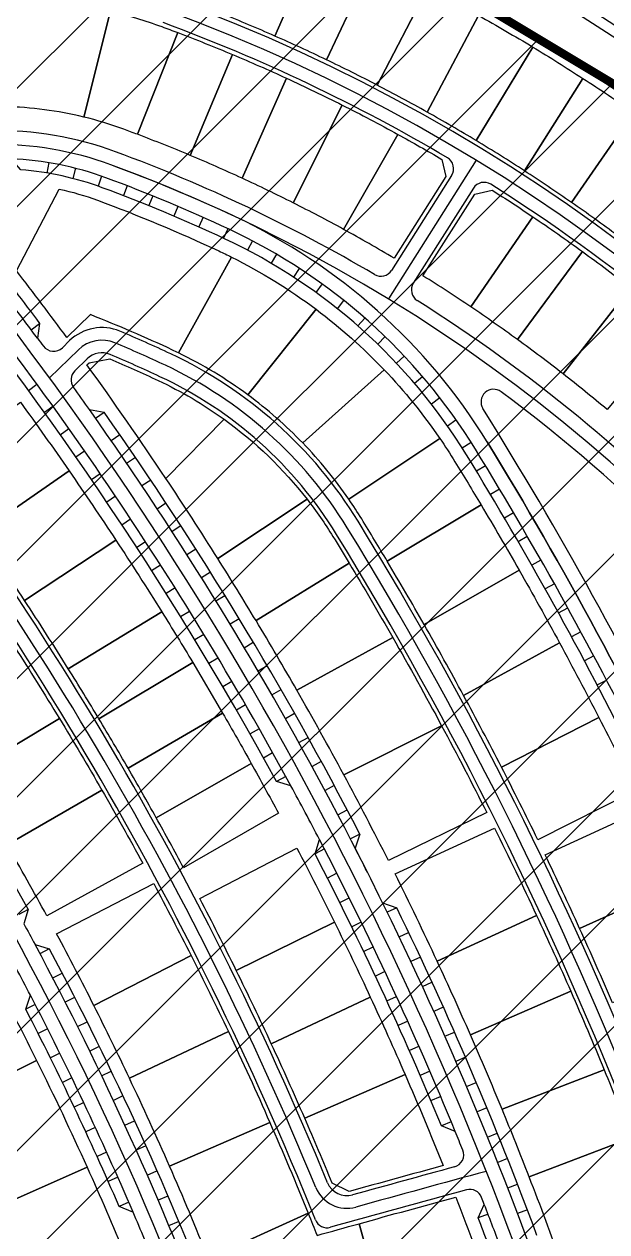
# Paper-space layout 'Layout1' of a CAD drawing. Extents: x 51 to 892, y -832 to -238.
# Drawn here: x 820.18 to 831.25, y -290.56 to -267.59 of the extents above; entities that cross this region are included whole.
import ezdxf

# ---------------------------------------------------------------- set-up
doc = ezdxf.new("R2010")
doc.units = 0
doc.header["$LTSCALE"] = 10
doc.header["$MEASUREMENT"] = 0
doc.linetypes.add('X-Base 100915$0$PHANTOMX2', pattern=[5, 2.5, -0.5, 0.5, -0.5, 0.5, -0.5])
for name, color, linetype in [('L-ANNO-KPLN', 254, 'Continuous'), ('L-ANNO-KPLN-HTCH', 135, 'Continuous'), ('L-ANNO-KPLN-SHET', 139, 'X-Base 100915$0$PHANTOMX2')]:
    doc.layers.add(name, color=color, linetype=linetype)

# ---------------------------------------------------------------- blocks, each defined once
blk = doc.blocks.new('masterplan')
at = {"layer": 'L-ANNO-KPLN'}
for p, q in [((408012.9703175499, 2905923.762294605), (408012.9374939568, 2905923.565006461)), ((408013.4789090301, 2905923.654757929), (408013.4290643032, 2905923.461068736)), ((408021.094178465, 2905923.806547952), (408019.4260975383, 2905921.169448828)), ((408013.9762308381, 2905923.503428983), (408013.9097421416, 2905923.314804347)), ((408020.6289696627, 2905923.520045083), (408019.48657604, 2905921.714014468)), ((408014.4632095712, 2905923.32111304), (408014.3912832076, 2905923.134494182)), ((408021.0423892289, 2905923.275719327), (408019.9005351306, 2905921.470541656)), ((408014.9467722697, 2905923.129905468), (408014.8716195737, 2905922.944562347)), ((408015.42694546, 2905922.930338621), (408015.3485890464, 2905922.746327011)), ((408015.9035846493, 2905922.722472552), (408015.822048097, 2905922.539847826)), ((408016.3765464083, 2905922.506369813), (408016.291854253, 2905922.325186925)), ((408016.8425318783, 2905922.275703368), (408016.7495757265, 2905922.098618208)), ((408017.2970348888, 2905922.023164122), (408017.1957666848, 2905921.850697456)), ((408017.6296692961, 2905921.58184881), (408017.7390206336, 2905921.749307118)), ((408018.1674899964, 2905921.454751415), (408018.0503027159, 2905921.292680007)), ((408018.4567160949, 2905920.983844717), (408018.5814744146, 2905921.14016286)), ((408012.6379796183, 2905920.584717394), (408012.7980063373, 2905920.704681761)), ((408018.9800380691, 2905920.806252587), (408018.8479907287, 2905920.65604107)), ((408019.2232421341, 2905920.31001007), (408019.36228, 2905920.453775405)), ((408013.5354281232, 2905920.205529285), (408012.9846952693, 2905919.671321749)), ((408013.3683267573, 2905920.377799809), (408013.230120351, 2905920.243740431)), ((408013.7025294891, 2905920.03325876), (408013.4674915569, 2905919.805273389)), ((408019.7273361427, 2905920.083528096), (408019.5816220489, 2905919.946533925)), ((408012.5850276108, 2905919.431906005), (408012.7466164101, 2905919.549757861)), ((408019.9223203489, 2905919.566434282), (408020.0743812814, 2905919.69634761)), ((408020.4026309146, 2905919.293109175), (408020.2445668798, 2905919.170570361)), ((408013.0514218741, 2905919.128459497), (408012.8889365881, 2905919.011846754)), ((408013.7448705023, 2905919.065187916), (408014.0237555406, 2905919.016814767)), ((408013.8601618643, 2905918.901762131), (408014.0237555406, 2905919.016814767)), ((408020.5476331976, 2905918.75983702), (408020.7113430281, 2905918.874724318)), ((408013.189624493, 2905918.589475797), (408013.3529967639, 2905918.704842608)), ((408014.3221440659, 2905918.589095679), (408014.1576820724, 2905918.475287715)), ((408020.9998197731, 2905918.442138807), (408020.8308342157, 2905918.335162728)), ((408013.6513234444, 2905918.278931967), (408013.4870737421, 2905918.164817835)), ((408014.4519575988, 2905918.046567972), (408014.6172784398, 2905918.159124712)), ((408021.2719396115, 2905917.999031434), (408021.1009657027, 2905917.895262834)), ((408013.7812669415, 2905917.737897699), (408013.9463844703, 2905917.85075248)), ((408014.9091416686, 2905917.726926624), (408014.7429714992, 2905917.615627591)), ((408021.540178953, 2905917.553558034), (408021.3684824166, 2905917.450989523)), ((408014.2381625873, 2905917.420329186), (408014.0721868874, 2905917.308740355)), ((408015.0307070172, 2905917.182491384), (408015.1977169471, 2905917.292526302)), ((408021.805291506, 2905917.106216745), (408021.6328807656, 2905917.004853357)), ((408014.3598165677, 2905916.877370899), (408014.5266407328, 2905916.987687253)), ((408015.4829876591, 2905916.855948758), (408015.315147585, 2905916.74718429)), ((408014.8118020375, 2905916.552851982), (408014.6441391628, 2905916.443814555)), ((408021.8941477783, 2905916.556876221), (408022.0672642643, 2905916.657029515)), ((408015.5962768248, 2905916.309731374), (408015.7649373787, 2905916.41721913)), ((408014.9251380462, 2905916.008096678), (408015.0936298261, 2905916.115848802)), ((408022.3260843753, 2905916.206018378), (408022.1522706368, 2905916.107080094)), ((408016.0435498715, 2905915.97636268), (408015.8740785491, 2905915.870157826)), ((408015.372107618, 2905915.676703266), (408015.2027967857, 2905915.570242747)), ((408022.5817391413, 2905915.753205465), (408022.4072366776, 2905915.655487041)), ((408016.1485367625, 2905915.428488955), (408016.3188090953, 2905915.533404791)), ((408015.4770991447, 2905915.130278366), (408015.6472191286, 2905915.235441055)), ((408022.6590333921, 2905915.202119221), (408022.8342160197, 2905915.298612987)), ((408016.5906992005, 2905915.08837097), (408016.4196356614, 2905914.984750192)), ((408015.91894827, 2905914.792087972), (408015.7480290829, 2905914.688229262)), ((408023.0835026242, 2905914.842263249), (408022.9076484269, 2905914.746998873)), ((408016.6873596364, 2905914.538967088), (408016.8592045319, 2905914.641286842)), ((408016.0155707567, 2905914.244121287), (408016.1872791525, 2905914.346669944)), ((408023.3295867245, 2905914.384178639), (408023.1530695853, 2905914.290148327)), ((408017.1243096291, 2905914.192178148), (408016.9516932719, 2905914.091165311)), ((408016.4521960845, 2905913.899213016), (408016.2797085214, 2905913.797980411)), ((408023.3952848265, 2905913.831589996), (408023.5724562479, 2905913.92438163)), ((408017.2126213476, 2905913.641370644), (408017.3859992273, 2905913.741070749)), ((408016.7136835748, 2905913.449743357), (408016.5404269309, 2905913.349832721)), ((408017.6442582587, 2905913.28799062), (408017.4701288395, 2905913.189608988)), ((408016.9717263321, 2905912.998287249), (408016.7977107388, 2905912.899704424)), ((408017.7242009204, 2905912.735906354), (408017.8990718529, 2905912.832963848)), ((408017.0515449003, 2905912.447621844), (408017.2263092668, 2905912.544871091)), ((408018.1504253376, 2905912.376016633), (408017.974822961, 2905912.280288866)), ((408017.4774174916, 2905912.0895214), (408017.3019145714, 2905911.993611416)), ((408018.3983042402, 2905911.917175287), (408018.2219805305, 2905911.822782759)), ((408018.4656593977, 2905911.363414375), (408018.6426942878, 2905911.456466229)), ((408018.8835814086, 2905910.993915988), (408018.7058455317, 2905910.902210164)), ((408018.8835814086, 2905910.993915988), (408018.7972918625, 2905910.724340718)), ((408018.2097480868, 2905910.71213795), (408018.032091253, 2905910.620279094)), ((408018.4468126756, 2905910.249321504), (408018.2684585932, 2905910.158823872)), ((408018.5012902813, 2905909.695574646), (408018.6803311829, 2905909.78470576)), ((408019.3174116713, 2905909.687497791), (408019.5850875216, 2905909.595485013)), ((408012.5773322636, 2905909.561646473), (408012.4020317015, 2905909.465367125)), ((408019.5850875216, 2905909.595485013), (408019.4053102463, 2905909.507848655)), ((408018.9102899532, 2905909.318317889), (408018.7305727024, 2905909.230558504)), ((408019.631389172, 2905909.039567733), (408019.8118262622, 2905909.125837406)), ((408012.980946727, 2905908.814786507), (408012.8043543505, 2905908.72089757)), ((408018.9562924482, 2905908.763802639), (408019.1366755391, 2905908.850185163)), ((408020.0349947577, 2905908.654482812), (408019.8539082424, 2905908.569584791)), ((408013.0465462398, 2905908.260743771), (408013.2239162655, 2905908.353155203)), ((408019.3594747023, 2905908.380334958), (408019.1784363197, 2905908.295334346)), ((408020.0728546449, 2905908.09792689), (408020.2545801585, 2905908.18144837)), ((408012.536163023, 2905907.663266086), (408012.6221223329, 2905907.932488564)), ((408013.4630235401, 2905907.889511624), (408013.2848882239, 2905907.798584136)), ((408019.3969913262, 2905907.82518102), (408019.5786744138, 2905907.90879475)), ((408012.7140486338, 2905907.754866856), (408012.536163023, 2905907.663266086)), ((408020.4705698206, 2905907.706761319), (408020.2882157722, 2905907.624621188)), ((408013.5193636919, 2905907.334450874), (408013.6982518835, 2905907.423888081)), ((408019.7942618558, 2905907.435592111), (408019.6119446876, 2905907.353370154)), ((408012.9501602943, 2905907.291563838), (408012.7715131922, 2905907.201465943)), ((408020.4999792245, 2905907.149694938), (408020.6829513077, 2905907.230448989)), ((408013.929584902, 2905906.956317026), (408013.7499563025, 2905906.868376334)), ((408019.8232838335, 2905906.879929338), (408020.0062244211, 2905906.960754714)), ((408013.1823624191, 2905906.826289107), (408013.0029668736, 2905906.737700589)), ((408020.8917123908, 2905906.752538808), (408020.7081328082, 2905906.673175486)), ((408013.9766499845, 2905906.400392996), (408014.1570064729, 2905906.486831045)), ((408020.2145497148, 2905906.484310327), (408020.0309964058, 2905906.404886258)), ((408013.4106385444, 2905906.359075652), (408013.2305076597, 2905906.272002896)), ((408020.912664538, 2905906.19509027), (408021.0968410495, 2905906.273058293)), ((408014.3805007464, 2905906.015462859), (408014.1994289388, 2905905.930533478)), ((408020.2350702579, 2905905.928268692), (408020.4192255547, 2905906.00628681)), ((408013.6349724848, 2905905.889956599), (408013.4541194206, 2905905.804405876)), ((408021.2983254727, 2905905.792035052), (408021.113562637, 2905905.715466817)), ((408014.418277639, 2905905.458830525), (408014.6000521462, 2905905.542245319)), ((408020.6202399717, 2905905.526712116), (408020.4354934561, 2905905.450104513)), ((408013.8553483342, 2905905.418965211), (408013.6737863049, 2905905.334942672)), ((408021.3108155377, 2905905.234332745), (408021.496154059, 2905905.309496782)), ((408014.8156453709, 2905905.067211406), (408014.6331808327, 2905904.985317012)), ((408014.0717504672, 2905904.946134883), (408013.8894927405, 2905904.863646563)), ((408021.6903154172, 2905904.825471269), (408021.5044118823, 2905904.751715756)), ((408014.8441235425, 2905904.51002594), (408015.027265395, 2905904.590394226)), ((408014.2841635402, 2905904.47149914), (408014.1012234362, 2905904.390550954)), ((408021.6943405234, 2905904.267643639), (408021.880798368, 2905904.339986381)), ((408014.5687398303, 2905903.80830631), (408014.3069669182, 2905903.914826005)), ((408014.4925724925, 2905903.995091635), (408014.3089633822, 2905903.915689381)), ((408015.2348974698, 2905904.111827012), (408015.0510910669, 2905904.032990435)), ((408021.321430472, 2905903.766831745), (408021.1346216312, 2905903.69540026)), ((408022.0675919433, 2905903.853070072), (408021.8805905253, 2905903.782144269)), ((408015.2540689815, 2905903.554243742), (408015.4385271245, 2905903.631543115))]:
    blk.add_line(p, q, dxfattribs=at)
at = {"layer": 'L-ANNO-KPLN', "flags": 128}
for points in [[(407987.0889583607, 2905922.587128629, 0.4917010053788284), (407986.9607872259, 2905921.645488641), (407988.729616443, 2905919.852765416, 0.4048027847091977), (407989.5641404847, 2905919.83371221, -0.0013640750097035), (407990.049060553, 2905920.279810639), (407995.6425113128, 2905925.397358432, -0.0852654705821274), (407999.8477465976, 2905928.097986049, -0.0331588052841534), (408003.847471256, 2905929.487970832), (408004.830487623, 2905929.724915596, -0.0549308624121284), (408011.7720601945, 2905930.609680163, -0.0928711689881435), (408016.3995481979, 2905929.823973209, -0.2358157968075135), (408038.8814598504, 2905905.894963889)], [(408039.1424196906, 2905905.689420495, 0.2377585232711487), (408016.4659971184, 2905930.004107994, 0.0928711689881435), (408011.76879178, 2905930.801652342, 0.1000865253533084), (407999.3283213346, 2905928.064981677), (407999.3283213372, 2905928.064981659, -0.0100318492628843), (407998.1437260185, 2905927.569749299), (407994.2256212276, 2905926.023336895, 0.0364223624555783), (407987.0889583633, 2905922.587128631)], [(407989.6498077281, 2905918.613482691), (407996.1987304164, 2905924.789414102, -0.0852654705819975), (408000.1692018884, 2905927.339274973, -0.0330546858997407), (408004.0533151864, 2905928.689988061), (408005.0235734135, 2905928.923857622, -0.0549308624120991), (408011.7860871383, 2905929.785799562, -0.0928711689882817), (408016.1143715858, 2905929.050894753, -0.235974762197125), (408038.0983193083, 2905905.637775721), (408038.8270733628, 2905903.602639511, -0.0483307189193957), (408039.5359453605, 2905900.794560376, -0.029546859249043), (408039.9276951875, 2905896.530306493)]]:
    blk.add_lwpolyline(points, format="xyb", dxfattribs=at)
at = {"layer": 'L-ANNO-KPLN'}
for points in [[(408018.1047320152, 2905928.073514673), (408017.2658888842, 2905926.170199018, 0.00803884445255863), (408016.2708176237, 2905926.589832728), (408017.042466998, 2905928.521434085, -0.008084106486468654)], [(408019.1392769192, 2905927.597771858), (408018.2471177189, 2905925.718801707, 0.008046972524994481), (408017.2658888842, 2905926.170199018), (408018.1047320152, 2905928.073514673, -0.008001187968606167)], [(408020.1725055509, 2905927.081858495), (408019.2133862248, 2905925.236213204, 0.008041404686273299), (408018.2471177189, 2905925.718801707), (408019.1392769192, 2905927.597771858, -0.008103567026502707)], [(408014.145935182, 2905926.646382565), (408013.6380182179, 2905924.629282683, 0.05493467381473929), (408012.1261579127, 2905924.825964432), (408012.1861298885, 2905926.905330633, -0.05485855469786142)], [(408021.1418532112, 2905926.559010205), (408020.1633840798, 2905924.723002122, 0.008035905734636348), (408019.2133862248, 2905925.236213204), (408020.1725055509, 2905927.081858495, -0.007727980194652961)], [(408015.1176377977, 2905926.348872962, -0.002534522108587077), (408015.4226484067, 2905926.234599493), (408014.655827712, 2905924.300907484, 0.002231945915168426), (408014.3984803852, 2905924.39715148), (408014.3977738925, 2905924.397411111, 0.02855599502198425), (408013.6380182179, 2905924.629282683), (408014.145935182, 2905926.646382565, -0.02815114894271638)], [(408022.1705207123, 2905925.960879523), (408021.0951623144, 2905924.180395504, 0.00803628127968249), (408020.1633840798, 2905924.723002122), (408021.1418532112, 2905926.559010205, -0.008335116901066121)], [(408016.4655402601, 2905925.81778201), (408015.6588368695, 2905923.900563052, 0.008741436420869978), (408014.655827712, 2905924.300907484), (408015.4226484067, 2905926.234599493, -0.008525451882965355)], [(408023.1227961211, 2905925.365062506), (408022.0105886844, 2905923.607316492, 0.008034156995975166), (408021.0951623144, 2905924.180395504), (408022.1705207123, 2905925.960879523, -0.007883660864402838)], [(408017.4904798535, 2905925.36717285), (408016.6473298015, 2905923.465491276, 0.008754596587620955), (408015.6588368695, 2905923.900563052), (408016.4655402601, 2905925.81778201, -0.008492534620966323)], [(408018.5475008141, 2905924.858047014), (408017.6191451972, 2905922.996691793, 0.008730924541239738), (408016.6473298015, 2905923.465491276), (408017.4904798535, 2905925.36717285, -0.008891240937884877)], [(408024.0937949445, 2905924.71339849), (408022.9065850523, 2905923.005502386, 0.00802964814266909), (408022.0105886844, 2905923.607316492), (408023.1227961211, 2905925.365062506, -0.008219820705734912)], [(408019.6065422026, 2905924.300211076), (408018.5754540268, 2905922.493463723, 0.008745204338990543), (408017.6191451972, 2905922.996691793), (408018.5475008141, 2905924.858047014, -0.009078925342980854)], [(408025.0181687811, 2905924.048769956), (408023.784575204, 2905922.374048416, 0.008059065479036313), (408022.9065850523, 2905923.005502386), (408024.0937949445, 2905924.71339849, -0.00799642774774967)], [(408020.4428668645, 2905923.824256649), (408020.5209550026, 2905923.498934129), (408019.5369519715, 2905921.94330407, 0.00898019762306906), (408018.5754540268, 2905922.493463723), (408019.6065422026, 2905924.300211076, -0.007307843037005596)], [(408013.9000809387, 2905923.046153504, -0.02116758088292645), (408016.2053249264, 2905922.0830359, -0.006430356198283286), (408016.4446322346, 2905921.967159472), (408015.4352749006, 2905920.145799927, 0.003836509352015747), (408015.3229850703, 2905920.199455167, 0.01548107942082984), (408013.7630404441, 2905920.872122309), (408013.3153994184, 2905920.437920201, 0.005767036676468139), (408012.3592075952, 2905921.70313878), (408013.1683548908, 2905923.259974527, -0.03457559357903633)], [(408022.1721145741, 2905922.73290439), (408020.9953948812, 2905921.017721282, 0.00879837487472618), (408020.0833387203, 2905921.609887694), (408021.0669812424, 2905923.16494592), (408021.3983300962, 2905923.239827862, -0.007030427922994384)], [(408023.11675827, 2905922.070756842), (408021.8785638881, 2905920.399360189, 0.008736625638754447), (408020.9953948812, 2905921.017721282), (408022.1721145741, 2905922.73290439, -0.008777880207666726)], [(408024.0310941105, 2905921.381216228), (408022.7457929481, 2905919.745877118, 0.00879834765508243), (408021.8785638881, 2905920.399360189), (408023.11675827, 2905922.070756842, -0.008710687687345783)], [(408018.0525234221, 2905920.972985498), (408016.7555097244, 2905919.345575442, 0.04605522650053961), (408015.4352749006, 2905920.145799927), (408016.4446322346, 2905921.967159472, -0.04521608309900815)], [(408024.9212253002, 2905920.660204688), (408023.5841961298, 2905919.066879698, 0.008732993974484354), (408022.7457929481, 2905919.745877118), (408024.0310941105, 2905921.381216228, -0.008705153787966302)], [(408019.3476607938, 2905919.821275664), (408017.7986486806, 2905918.431414627, 0.04135106410185636), (408016.7555097244, 2905919.345575442), (408018.0525234221, 2905920.972985498, -0.04144051303041375)], [(408015.0514958836, 2905919.619891864, -0.04686309099770044), (408016.3023532815, 2905918.884069957), (408015.1954911384, 2905917.759192873, 0.009527119722169465), (408013.6966536936, 2905919.916114559), (408013.7373746943, 2905919.955605786), (408014.1310719838, 2905920.030131844, -0.0094010993546557)], [(408020.4029713641, 2905918.519139278), (408018.6752502886, 2905917.360782895, 0.04125231673228619), (408017.7986486806, 2905918.431414627), (408019.3476607938, 2905919.821275664, -0.04007315292675503)], [(408013.3576989435, 2905917.902012837), (408011.6466400174, 2905916.719422249, 0.00591178105573228), (408010.7535682032, 2905917.978569261), (408012.4328037326, 2905919.205972206, -0.005950667606765911)], [(408017.8805142939, 2905917.362614118), (408016.1832184135, 2905916.235223807, 0.006592648932406984), (408015.1954911384, 2905917.759192873), (408016.3023532815, 2905918.884069957, -0.07099191463373297)], [(408020.6916719282, 2905918.074483042, -0.003282472665513114), (408021.1883207425, 2905917.253202852), (408019.4055492965, 2905916.181706284, 0.003299544446379838), (408018.9189120515, 2905916.986492959, 0.0133130152475312), (408018.6752502886, 2905917.360782895), (408020.4029713641, 2905918.519139278, -0.01270472794900398)], [(408014.2483472987, 2905916.581335752), (408012.5098800486, 2905915.439302965, 0.005912097850405655), (408011.6466400174, 2905916.719422249), (408013.3576989435, 2905917.902012837, -0.005915032551915523)], [(408018.3734474756, 2905916.651726778, -0.002116934746643337), (408018.6808264102, 2905916.146097129), (408016.9106788406, 2905915.053644655, 0.00505291891096939), (408016.1832184135, 2905916.235223807), (408017.8805142939, 2905917.362614118, -0.02792466033201187)], [(408021.911171173, 2905916.013077948), (408020.1043304761, 2905914.982717696, 0.004853963580380696), (408019.4055492965, 2905916.181706284), (408021.1883207425, 2905917.253202852, -0.004892598845866993)], [(408015.1210149673, 2905915.218389309), (408013.3427439377, 2905914.139173952, 0.005916206033662676), (408012.5098800486, 2905915.439302965), (408014.2483472987, 2905916.581335752, -0.006008330468911145)], [(408019.5089514698, 2905914.734656141), (408017.6880616782, 2905913.728870813, 0.005589305580176364), (408016.9106788406, 2905915.053644655), (408018.6808264102, 2905916.146097129, -0.005788037170253922)], [(408022.6786716629, 2905914.632105498), (408020.8542998014, 2905913.633089104, 0.005394280696760512), (408020.1043304761, 2905914.982717696), (408021.911171173, 2905916.013077948, -0.005379575618715189)], [(408015.7089295246, 2905914.257814466), (408013.9258316094, 2905913.186841386, 0.004291301697932526), (408013.3427439377, 2905914.139173952), (408015.1210149673, 2905915.218389309, -0.004203263847736632)], [(408020.4388033224, 2905913.054950362), (408018.5793710807, 2905912.121147458, 0.006682616272849103), (408017.6880616782, 2905913.728870813), (408019.5089514698, 2905914.734656141, -0.006785432641558383)], [(408013.1734107679, 2905913.194233767), (408011.3913479364, 2905912.12158714, 0.006157690038610571), (408010.5727380153, 2905913.428939362), (408012.3193975732, 2905914.558332292, -0.006238313780245443)], [(408023.4281828125, 2905913.212314244), (408021.5749872493, 2905912.267752985, 0.005405154993168091), (408020.8542998014, 2905913.633089104), (408022.6786716629, 2905914.632105498, -0.005464584802850721)], [(408016.2758126068, 2905913.296018759), (408014.4776129812, 2905912.250703212, 0.004170574364358803), (408013.9258316094, 2905913.186841386), (408015.7089295246, 2905914.257814466)], [(408013.980525431, 2905911.831536379), (408012.1812197758, 2905910.788067096, 0.006187710663242991), (408011.3913479364, 2905912.12158714), (408013.1734107679, 2905913.194233767, -0.006143554536761297)], [(408016.8189368604, 2905912.339078733), (408015.0139414064, 2905911.305136803, 0.00416941990096689), (408014.4776129812, 2905912.250703212), (408016.2758126068, 2905913.296018759, -0.0041153523165292)], [(408024.1236536206, 2905911.823601105), (408022.2661931657, 2905910.887105489, 0.005404108280345889), (408021.5749872493, 2905912.267752985), (408023.4281828125, 2905913.212314244, -0.005276769113420956)], [(408021.2970597033, 2905911.402313733), (408019.4278811882, 2905910.489576982, 0.006679465033699075), (408018.5793710807, 2905912.121147458), (408020.4388033224, 2905913.054950362, -0.006577519039574408)], [(408017.3365461855, 2905911.391814856), (408015.5339582171, 2905910.35182996, 0.004179327516176579), (408015.0139414064, 2905911.305136803), (408016.8189368604, 2905912.339078733, -0.004013803567462089)], [(408014.7589706019, 2905910.440606913), (408012.9335969018, 2905909.443430171, 0.006162647000083754), (408012.1812197758, 2905910.788067096), (408013.980525431, 2905911.831536379, -0.006183338721083122)], [(408024.9585557663, 2905910.052407518), (408023.0608182498, 2905909.200865126, 0.005406791069706931), (408022.4057329828, 2905910.59906231), (408024.2955527389, 2905911.468759375, -0.005315112139856481)], [(408022.2419453198, 2905909.449241021), (408020.3534751191, 2905908.577456214, 0.006702765879467805), (408019.5532873177, 2905910.239056423), (408021.4441046964, 2905911.10813929, -0.006503921792554462)], [(408018.4013781609, 2905909.320330243), (408016.5353796997, 2905908.401412582, 0.005869948543825739), (408015.8425143221, 2905909.767819156), (408017.6864791224, 2905910.730141737, -0.005882221972150945)], [(408015.677128471, 2905908.688495779), (408013.8293897208, 2905907.733191135, 0.0061360136897831), (408013.1209825643, 2905909.096076156), (408014.9676129525, 2905910.053675905, -0.005962405175519802)], [(408025.6149068433, 2905908.567609419), (408023.68550653, 2905907.789269454, 0.005400404024960453), (408023.0608182498, 2905909.200865126), (408024.9585557663, 2905910.052407518, -0.005526457155652128)], [(408022.8934938014, 2905908.006606342), (408020.9858205429, 2905907.177614619, 0.005589279785497868), (408020.3534751191, 2905908.577456214), (408022.2419453198, 2905909.449241021, -0.005598811218190992)], [(408019.0821151981, 2905907.896269139), (408017.2013974263, 2905907.007746645, 0.005916336915061628), (408016.5353796997, 2905908.401412582), (408018.4013781609, 2905909.320330243, -0.005866587278776115)], [(408016.384789256, 2905907.242031863), (408014.5042333791, 2905906.35324051, 0.006133959738448439), (408013.8293897208, 2905907.733191135), (408015.677128471, 2905908.688495779, -0.006226305285906293)], [(408012.7411684823, 2905906.68944616), (408010.8773118716, 2905905.766273232, 0.006523010336933638), (408010.1745072008, 2905907.139922734), (408012.0102569509, 2905908.117824236, -0.006580559825289703)], [(408019.7438181314, 2905906.423465025), (408017.8364872021, 2905905.593758473, 0.005938910895882701), (408017.2013974263, 2905907.007746645), (408019.0821151981, 2905907.896269139, -0.006004577766317629)], [(408023.5287794574, 2905906.510773556), (408021.586874607, 2905905.76404873, 0.005583996508662499), (408020.9858205429, 2905907.177614619), (408022.8934938014, 2905908.006606342, -0.005747267155165753)], [(408017.1733703653, 2905905.512972522), (408015.267910994, 2905904.679057048, 0.00734274884716203), (408014.5042333791, 2905906.35324051), (408016.384789256, 2905907.242031863, -0.007350731942092875)], [(408013.7006481444, 2905904.659747343), (408011.7983287696, 2905903.81842936, 0.009105959213158198), (408010.8773118716, 2905905.766273232), (408012.7411684823, 2905906.68944616, -0.0091746962552188)], [(408024.0441601764, 2905905.222147263), (408022.1024044085, 2905904.476401632, 0.005046032713538795), (408021.586874607, 2905905.76404873), (408023.5287794574, 2905906.510773556, -0.004910922710766275)], [(408020.4689708827, 2905904.691033172, 0.001149355480828827), (408018.6816634459, 2905904.198825309), (408018.3596497737, 2905904.35666644, 0.005144125425153495), (408017.8364872021, 2905905.593758473), (408019.7438181314, 2905906.423465025, -0.006981576538830945)], [(408017.9006801056, 2905903.787031944), (408016.0061785685, 2905902.923531052, 0.00760118371511336), (408015.267910994, 2905904.679057048), (408017.1733703653, 2905905.512972522, -0.00725125308876414)], [(408024.1262953132, 2905905.009851681), (408024.9135550745, 2905905.218843973), (408025.4406001463, 2905903.206713078), (408023.8744033715, 2905902.790937915, 0.0004754226029657767), (408023.1380555698, 2905902.594711435, -0.3899281676047521), (408022.7254303702, 2905902.810685159, 0.006456493990620576), (408022.1024044085, 2905904.476401632), (408024.0441601764, 2905905.222147263, -0.0008451822726306686)], [(408014.4231186323, 2905902.990316215, 0.001148488231855823), (408012.64464786, 2905902.470626477), (408012.321117108, 2905902.623818889, 0.005515985668657453), (408011.7983287696, 2905903.81842936), (408013.7006481444, 2905904.659747343, -0.007428183014437026)], [(408021.3113760352, 2905902.486932024, -0.438102321236257), (408021.0786106907, 2905902.037921505, 0.001076634834995762), (408019.4261453336, 2905901.582612471), (408018.8696654178, 2905903.586787011, -0.001190359076738489), (408020.7064998908, 2905904.092446379, -0.006363850537553666)], [(408018.0701809275, 2905903.363816979, -0.0005322920705386786), (408018.8696654178, 2905903.586787011), (408019.4261453336, 2905901.582612471, 0.001506874269285353), (408017.1088997603, 2905900.931358384, -0.3922606906784476), (408016.6919823433, 2905901.143474467, 0.007611555764408548), (408016.0061785685, 2905902.923531052), (408017.9006801056, 2905903.787031944, -0.001807285573781945)]]:
    blk.add_lwpolyline(points, format="xyb", close=True, dxfattribs=at)
for points in [[(408021.3053195808, 2905918.451094997, -0.0561492672459392), (408028.3842192214, 2905903.346859523, 0.0561492672459392), (408021.3053195737, 2905918.451095009, 0.146603051820441), (408016.5107502635, 2905922.73504462, 0.0211675808837009), (408014.1492808126, 2905923.721652897, 0.0928632871890497), (408011.8836718516, 2905924.106426572)], [(408026.9133979068, 2905906.605831384, 0.0001650276132386), (408026.8954769245, 2905906.65144362), (408026.6361020628, 2905906.763768588, 0.0157610031539614), (408024.7805976407, 2905911.045642069), (408024.8760014339, 2905911.311706601, 0.0039062698682386), (408024.3704662006, 2905912.355740485), (408024.1025770068, 2905912.445893672, 0.0222552556544132), (408020.9098577551, 2905918.208389529, 0.146603051761881), (408016.3139206039, 2905922.314861225, 0.0211675808989203), (408013.9886853395, 2905923.286331069, 0.0690026000736688), (408012.4387507103, 2905923.625831047), (408012.2546875104, 2905923.837440219, 0.0153387273464886), (408011.8881512519, 2905923.842464576, 0.0016459692694876), (408011.7224300297, 2905923.839106576, 0.6222988039874217), (408011.1188969634, 2905922.536683609, -0.0026031380862334), (408011.5643264371, 2905921.979241894), (408011.8453861941, 2905921.945743758, -0.0056911658094518), (408012.7980063373, 2905920.704681761), (408012.7577102944, 2905920.424515843, -0.0006879554814783), (408012.870173722, 2905920.273144906)], [(408024.3704662006, 2905912.355740485, 0.0229290908134228), (408021.0803154351, 2905918.313003961, 0.14660305176202), (408016.3987609748, 2905922.495974757, 0.0211675808988918), (408014.057907526, 2905923.473969788, 0.0774142905618169), (408012.2546875104, 2905923.837440219, 0.0774142905618169)], [(408017.3019145714, 2905911.993611416, 0.0478305426070264), (408010.0399688681, 2905922.706240006), (408010.0663130551, 2905922.987644178, 0.0017647007756981), (408009.7579029653, 2905923.355449083, 0.2552982813948335), (408009.0427178305, 2905923.632481161, 0.0064811184100706), (408008.396762123, 2905923.539263644), (408008.2320230798, 2905923.310040879, 0.0309918042555643), (408005.2175799569, 2905922.616333168), (408004.969217182, 2905922.750489646, 0.0064806200985484), (408004.3475401005, 2905922.551994315, 0.541095993168376), (408004.0073422194, 2905921.256557526, -0.0058692051986522), (408004.9752993393, 2905920.16049318)], [(408017.5730692449, 2905911.913877689, 0.0493045999438914), (408010.0663130551, 2905922.987644178)], [(408012.7577102944, 2905920.424515843, 0.0071504837587345), (408011.5643264371, 2905921.979241894)], [(408005.644826313, 2905919.37100639, -0.0014829741251648), (408005.8806116697, 2905919.08653399), (408006.162304251, 2905919.058644409, -0.0459480408349035), (408012.577332265, 2905909.56164647), (408012.4980294491, 2905909.289912293, -0.0017910070118797), (408012.7101820651, 2905908.897338909), (408012.9809467229, 2905908.814786508, -0.0313164221202838), (408016.2127419134, 2905901.693911917), (408016.0966033317, 2905901.435764225, -0.0019260718445454), (408016.2640240646, 2905900.98603334, 0.3922606962699236), (408017.2335994693, 2905900.492740123, -0.000348758953422), (408017.7708040617, 2905900.645063118), (408017.9089419387, 2905900.891919175, -0.0016239296348752), (408020.4147059094, 2905901.590403505), (408020.6606245402, 2905901.450603602, -0.0003485200419479), (408021.1987930647, 2905901.59804403, 0.4381023115839814), (408021.7401077948, 2905902.642254532, 0.0017647107475227), (408021.5750186893, 2905903.092971097), (408021.3179438179, 2905903.210422512, 0.0019117670338155), (408021.1346216312, 2905903.69540026), (408021.2497243714, 2905903.953535271, 0.0005240977940608), (408021.1982791788, 2905904.086483318)], [(408020.8410503727, 2905904.987693557, 0.0014062311397489), (408020.6965758888, 2905905.341852942), (408020.4354934561, 2905905.450104513, 0.0210325123161155), (408018.0320912512, 2905910.620279097), (408018.1176281031, 2905910.889659441, 0.0042647317375314), (408017.5730692449, 2905911.913877689), (408017.3019145714, 2905911.993611416)], [(408020.6965758888, 2905905.341852942, 0.022503798704789), (408018.1176281031, 2905910.889659441)], [(408016.0966033317, 2905901.435764225, 0.0329235244498974), (408012.7101820651, 2905908.897338909)]]:
    blk.add_lwpolyline(points, format="xyb", dxfattribs=at)
for centre, radius, start, end in [((408003.6828862643, 2905895.350678541), 37.47999999991102, 16.2548111185668, 69.75176714962522), ((408003.6828862643, 2905895.350678541), 33.59999999994178, 359.436138772085, 69.75176714962522), ((408003.6828862643, 2905895.350678541), 33.35999999994082, 359.436138772085, 69.75176714962522), ((408003.6828862643, 2905895.350678541), 33.11999999993912, 59.38790746019899, 69.75176714962522), ((408011.9895485884, 2905917.867324864), 6.503999999572198, 69.75037393453346, 90.97220855567153), ((407957.8064246373, 2905879.480126867), 68.26400000024704, 18.94551651062826, 40.66500417455183), ((408003.6828862659, 2905895.350678546), 30.50400000004631, 59.50626925458329, 69.75176714962522), ((408003.6828862659, 2905895.350678546), 30.24000000004631, 359.436138772085, 69.75176714962522), ((408020.4261407377, 2905923.648343279), 0.24, 327.6848509324122, 59.38790746019899), ((408021.245218154, 2905923.147421131), 0.24, 57.71478719112875, 147.6848509324122), ((408003.6828862643, 2905895.350678541), 33.11999999993912, 29.33473446461492, 57.71478719112875), ((408019.2837471151, 2905921.842312665), 0.24, 239.5062692545833, 327.6848509324122), ((408020.1033640557, 2905921.34224346), 0.24, 147.6848509324122, 237.7168671306693), ((407957.8064246366, 2905879.480126867), 62.02400000098211, 19.28605730690949, 42.18151808861492), ((408003.6828862659, 2905895.350678546), 30.50400000004631, 29.42338004275824, 57.71686713066933), ((407957.8099033444, 2905879.482184364), 65.38, 22.37179857547793, 39.17185516680056), ((408013.9810317657, 2905919.74614122), 0.8800000000000001, 67.11375570904508, 134.1273641833274), ((408003.6828861786, 2905895.350678579), 27.36000000165591, 64.8998461143188, 67.11375570904508), ((407957.8099033444, 2905879.482184364), 65.14000000000001, 22.37179857547793, 38.8330768376875), ((408013.063018985, 2905920.416010955), 0.24, 216.5322520478115, 314.1273641833274), ((408013.9810317657, 2905919.74614122), 0.6400000000000001, 67.11375570904508, 134.1273641833274), ((408003.6828861786, 2905895.350678579), 27.12000000165591, 64.8998461143188, 67.11375570904508), ((407957.8099033444, 2905879.482184364), 64.9, 21.87233685185758, 38.8330768376875), ((408013.9810317657, 2905919.74614122), 0.4, 67.11375570904508, 134.1273641833274), ((408003.6828861786, 2905895.350678579), 26.88000000165591, 64.8998461143188, 67.11375570904508), ((408011.7596894921, 2905912.592686824), 8.32, 31.53886268782886, 64.8998461143188), ((408013.6345929229, 2905919.633002864), 0.24, 134.1273641833274, 215.7245387764786), ((408011.7596894919, 2905912.592686824), 8.080000000019657, 31.53886268782886, 64.8998461143188), ((408011.7596894921, 2905912.592686824), 7.840000000000001, 31.53886268782886, 64.8998461143188), ((407957.8064246385, 2905879.480126867), 68.52799999918328, 35.28528383475586, 35.72453877647864), ((408021.4266815201, 2905919.212518919), 0.24, 53.36530554137323, 211.9857767656249), ((408003.6828862659, 2905895.350678546), 29.97600000004631, 19.49592452250788, 53.36530554137323), ((407957.8064246373, 2905879.480126867), 68.52800000024705, 20.16872253788242, 35.28526195755572), ((407957.8064246381, 2905879.480126867), 74.76799999928157, 19.36245237544221, 31.98577676562504), ((407957.8064246373, 2905879.480126867), 68.72800000024998, 27.2922347421931, 35.11806489798276), ((407957.8100131359, 2905879.481926925), 71.37999999998432, 21.7396940589293, 31.53886268782886), ((407957.8100131359, 2905879.481926925), 71.61999999998432, 21.7396940589293, 31.53886268782886), ((407957.8100131359, 2905879.481926925), 71.13999999998433, 21.28438597677777, 31.53886268782886), ((407957.8064246369, 2905879.480126867), 68.52800000037614, 26.15514819997286, 27.12501617478862), ((407957.8064246373, 2905879.480126867), 68.72800000025052, 20.33594114929916, 25.9879296600318), ((407957.8064246369, 2905879.480126867), 61.7600000005799, 27.43179479186399, 28.50794461038739), ((407957.8064246366, 2905879.480126867), 61.76000000098211, 23.19622210009798, 27.43178691082722), ((407957.8064246366, 2905879.480126867), 61.56000000103936, 23.38489503411646, 27.24625303286706), ((408020.618575223, 2905904.897666851), 0.24, 285.2372759214024, 22.03119049815954), ((408126.6914964842, 2905515.485936973), 403.3599999892683, 105.2372759214024, 105.522452365746), ((408018.6388721176, 2905904.519056333), 0.4, 202.3717985754779, 285.522452365746), ((408126.6914964842, 2905515.485936973), 403.1199999892683, 105.157310798001, 105.522452365746), ((408018.6388721176, 2905904.519056333), 0.6400000000000001, 202.3717985754779, 285.522452365746), ((408126.6914964842, 2905515.485936973), 402.8799999892683, 105.2219875921466, 105.6034911714624), ((408020.9745432216, 2905903.999637354), 0.24, 21.21435731794093, 105.2219875921466), ((407957.8064246373, 2905879.480126867), 68.00000000024706, 20.3190648891806, 21.09424310459943), ((407957.8064246372, 2905879.480126867), 61.76000000047152, 22.67813610511832, 23.19622210009798), ((408018.260880552, 2905903.749424723), 0.24, 201.8723368518575, 285.6034911714623)]:
    blk.add_arc(centre, radius, start, end, dxfattribs=at)
blk = doc.blocks.new('*U42')
at = {"layer": 'L-ANNO-KPLN-HTCH'}
h = blk.add_hatch(dxfattribs=at)
h.set_pattern_fill('ANSI31', color=256, scale=0.5)
h.set_pattern_definition([(45, (0, 0), (-1.122532015133644, 1.122532015133644), [])])
edge = h.paths.add_edge_path()
edge.add_line((-3455.697593421271, 26424.68478805902), (-3439.081402089508, 26440.8751279782))
edge.add_line((-3439.081402089508, 26440.8751279782), (-3437.056759942733, 26442.76920894678))
edge.add_line((-3437.056759942733, 26442.76920894678), (-3431.460980911917, 26447.88420916866))
edge.add_arc((-3417.075323722825, 26429.09750129489), 23.66194255542817, 95.39855763813011, 127.442578282379, ccw=False)
edge.add_arc((-3417.829869229194, 26247.63561908334), 205.0241500281754, 88.632134002773, 90.41126806126272, ccw=False)
edge.add_arc((-3423.20128381951, 26419.36400693062), 34.78655107822799, 45.17399127250309, 72.83623014732558, ccw=False)
edge.add_arc((-3423.947046427785, 26418.39483174884), 36.00000000402139, 23.774485278079226, 45.419557536097216, ccw=False)
edge.add_arc((-3423.947046422731, 26418.39483175135), 35.99999999838079, 8.495610740262975, 23.774485277655288, ccw=False)
edge.add_arc((-3422.871247099215, 26418.48886450189), 34.9221756588274, -5.833749600871727, 8.60378153063209, ccw=False)
edge.add_arc((-3420.027208626269, 26418.3678361895), 32.08100825784198, 339.1119337905687, 353.86500355693005, ccw=False)
edge.add_arc((-3390.876769418451, 26407.24332225399), 0.8799999999330226, 247.9580284328257, 339.11193377292676, ccw=False)
edge.add_line((-3391.207020829143, 26406.4276421662), (-3395.041049059658, 26407.9799581408))
edge.add_line((-3395.041049059658, 26407.9799581408), (-3397.250510453191, 26420.09700569888))
edge.add_line((-3397.250510453191, 26420.09700569888), (-3398.701102005146, 26425.26723841163))
edge.add_line((-3398.701102005146, 26425.26723841163), (-3398.337922213544, 26426.01643149327))
edge.add_line((-3398.337922213544, 26426.01643149327), (-3398.671851359602, 26426.92379569965))
edge.add_arc((-3257.688756478629, 25882.09785592626), 562.771301411312, 104.5080358306132, 105.7490551088947)
edge.add_arc((-3301.111374527269, 26038.47413239236), 400.4800000099875, 105.8423130561481, 107.9383219189039)
edge.add_arc((-3301.111374329311, 26038.47413180869), 400.4800006262575, 107.9383219201296, 109.7232337209431)
edge.add_arc((-3288.476194832993, 26004.07570108618), 437.1245807827079, 109.7606215981035, 111.1291546603551)
edge.add_arc((-3446.26160208967, 26412.37286136803), 0.600000000213645, 202.6348313287165, 290.94247565474956, ccw=False)
edge.add_arc((-3469.830723656297, 26402.54516862132), 24.93599491179325, 22.63482972289451, 33.28274834961032)
edge.add_arc((-3493.146095351107, 26383.92912930661), 54.71300036840288, 36.18233408169527, 46.83278559836667)
edge.add_arc((-3455.561929312728, 26424.2566902152), 0.4490759865007463, 107.58434547302369, 250.0304919207731, ccw=False)
at = {"layer": 'L-ANNO-KPLN-SHET', "transparency": 33554687, "const_width": 0.16}
for points in [[(-3455.697593421271, 26424.68478805902), (-3439.081402089508, 26440.8751279782), (-3437.056759942733, 26442.76920894678), (-3431.460980911917, 26447.88420916866, -0.1407367101260069), (-3419.301516204551, 26452.65448736125, -0.007763092732284886), (-3412.93563572242, 26452.6013444453, -0.1212888510553284), (-3398.678287623628, 26444.03639622503, -0.09472625699725798), (-3391.002032262683, 26432.90779291983, -0.06676560800068809), (-3388.342067811117, 26423.71324297558, -0.0630790776089087)], [(-3388.12993304356, 26414.93929404444, -0.06446147379744199), (-3390.054604112581, 26406.92956405138, -0.4201246475238508), (-3391.207020829143, 26406.4276421662), (-3395.041049059658, 26407.9799581408), (-3397.250510453191, 26420.09700569888), (-3398.701102005146, 26425.26723841163), (-3398.337922213544, 26426.01643149327), (-3398.671851359602, 26426.92379569965, 0.005415021047985981), (-3410.438719213186, 26423.7425610391, 0.009145818942456856), (-3424.456417933866, 26419.48624594654, 0.007788304413250178), (-3436.26416415867, 26415.45948205846, 0.005971422939272165), (-3446.047143810955, 26411.81249751574, -0.4055885473994124), (-3446.815387944985, 26412.14194747345, 0.0464937676466434), (-3448.984914328265, 26416.22932280419, 0.04650484336004877), (-3455.715297745951, 26423.83461514446, -0.7162342828091106), (-3455.69759941014, 26424.68478233884)]]:
    blk.add_lwpolyline(points, format="xyb", dxfattribs=at)
at = {"linetype": 'Continuous'}
blk.add_blockref('masterplan', (-411427.6337880858, -2879476.937535429), dxfattribs=at)

psp = doc.layouts.get("Layout1")

# ---------------------------------------------------------------- block references
psp.add_blockref('*U42', (4235.30803268658, -26717.05193810303))

doc.saveas('drawing.dxf')
